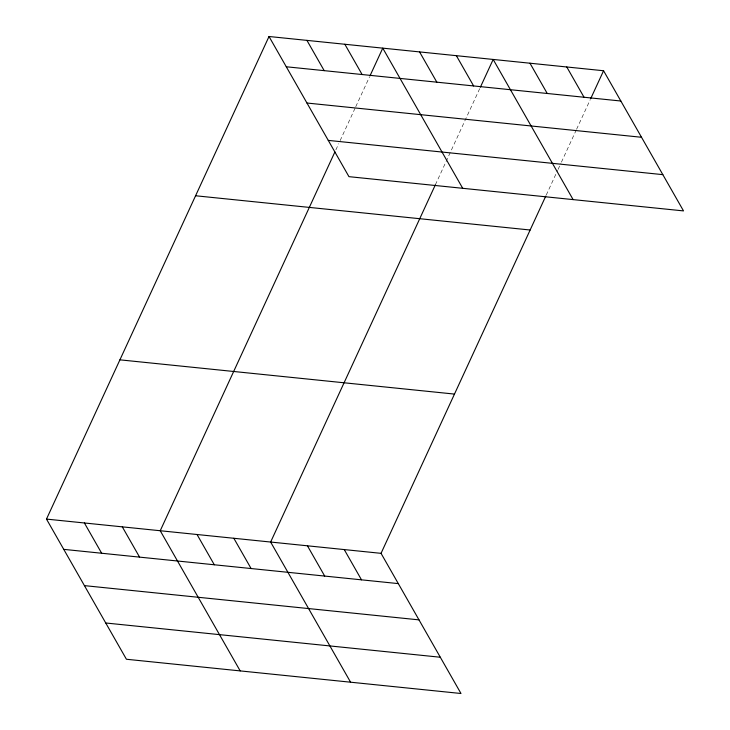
<?xml version="1.0" encoding="UTF-8"?>
<svg xmlns="http://www.w3.org/2000/svg" width="730" height="730" viewBox="0 0 730 730"><rect width="100%" height="100%" fill="white"/><g stroke="black" fill="none" stroke-linecap="round" stroke-linejoin="round"><path stroke-width="0.55" stroke-dasharray="3.65 2.74" d="M335.864 149.86L338.702 143.7M340.125 140.616L355.282 107.739M355.756 106.708L369.499 76.915M435.372 184.799L479.902 88.211M546.241 195.074L557.62 170.409M558.094 169.387L560.932 163.219M561.407 162.188L576.098 130.341M576.563 129.31L590.305 99.517"/><path stroke-width="1.09" d="M545.775 196.096L381.042 553.34L460.986 693.5L126.427 659.254L46.483 519.094L269.014 36.5L603.573 70.746L683.517 210.906L348.958 176.66L269.014 36.5M334.915 151.913L160.235 530.737L240.179 670.897M369.973 75.883L382.766 48.143L462.71 188.304M435.372 184.799L270.638 542.043L350.582 682.194M480.377 87.189L493.17 59.449L573.114 199.6M590.78 98.486L603.573 70.746M286.279 66.768L620.838 101.014M306.965 103.03L641.524 137.276M328.272 140.397L662.831 174.643M195.576 195.759L530.135 230.005M119.921 359.835L454.48 394.081M46.483 519.094L381.042 553.34M63.747 549.361L398.306 583.608M84.434 585.624L418.993 619.87M105.74 622.991L440.299 657.237M566.772 66.978L584.036 97.245M529.971 63.209L547.235 93.477M456.369 55.681L473.633 85.948M419.567 51.912L436.832 82.18M344.852 44.265L362.116 74.533M306.928 40.378L324.193 70.646M344.241 549.571L361.505 579.839M307.44 545.812L324.704 576.08M233.837 538.275L251.102 568.542M197.036 534.506L214.301 564.774M122.311 526.859L139.576 557.127M84.397 522.972L101.662 553.24"/></g></svg>
